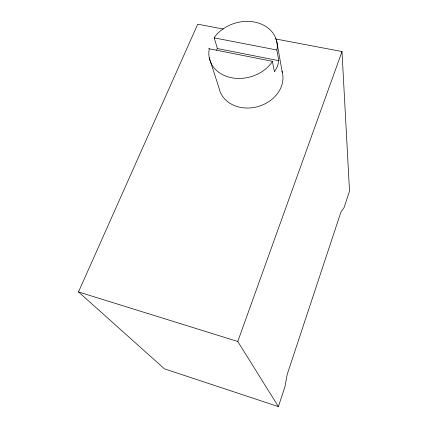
<?xml version="1.0" encoding="UTF-8"?>
<svg xmlns="http://www.w3.org/2000/svg" width="428" height="428" viewBox="0 0 428 428"><rect width="100%" height="100%" fill="white"/><g stroke="black" fill="none" stroke-linecap="round" stroke-linejoin="round"><path stroke-width="0.64" d="M216.472 50.108L217.408 48.541L214.193 37.862L215.124 36.31A34.748 27.927 -16.6 0 1 254.483 22.058A34.748 27.927 -16.6 0 1 277.237 48.311L276.841 50.006L278.799 60.69L277.478 66.41L274.434 71.818L272.369 61.316L208.618 48.653M209.447 48.819L208.987 50.488A34.748 27.927 -16.6 0 0 231.43 77.73A34.748 27.927 -16.6 0 0 271.448 62.937L272.369 61.316M223.304 29.034L197.731 24.182L78.49 291.939L164.475 368.856L278.387 406.6L284.962 386.687L287.156 374.591L340.998 211.855L344.08 207.559L349.51 191.107L341.988 51.553L275.108 38.862M278.387 406.6L237.775 341.49L341.988 51.553M214.193 37.862L276.841 50.006M217.408 48.541L278.799 60.69M78.49 291.939L237.775 341.49M209.26 57.812L219.045 88.088A32.608 26.798 -16.3 0 0 257.442 106.716A32.608 26.798 -16.3 0 0 281.977 71.225M276.627 40.949L282.32 72.45"/></g></svg>
